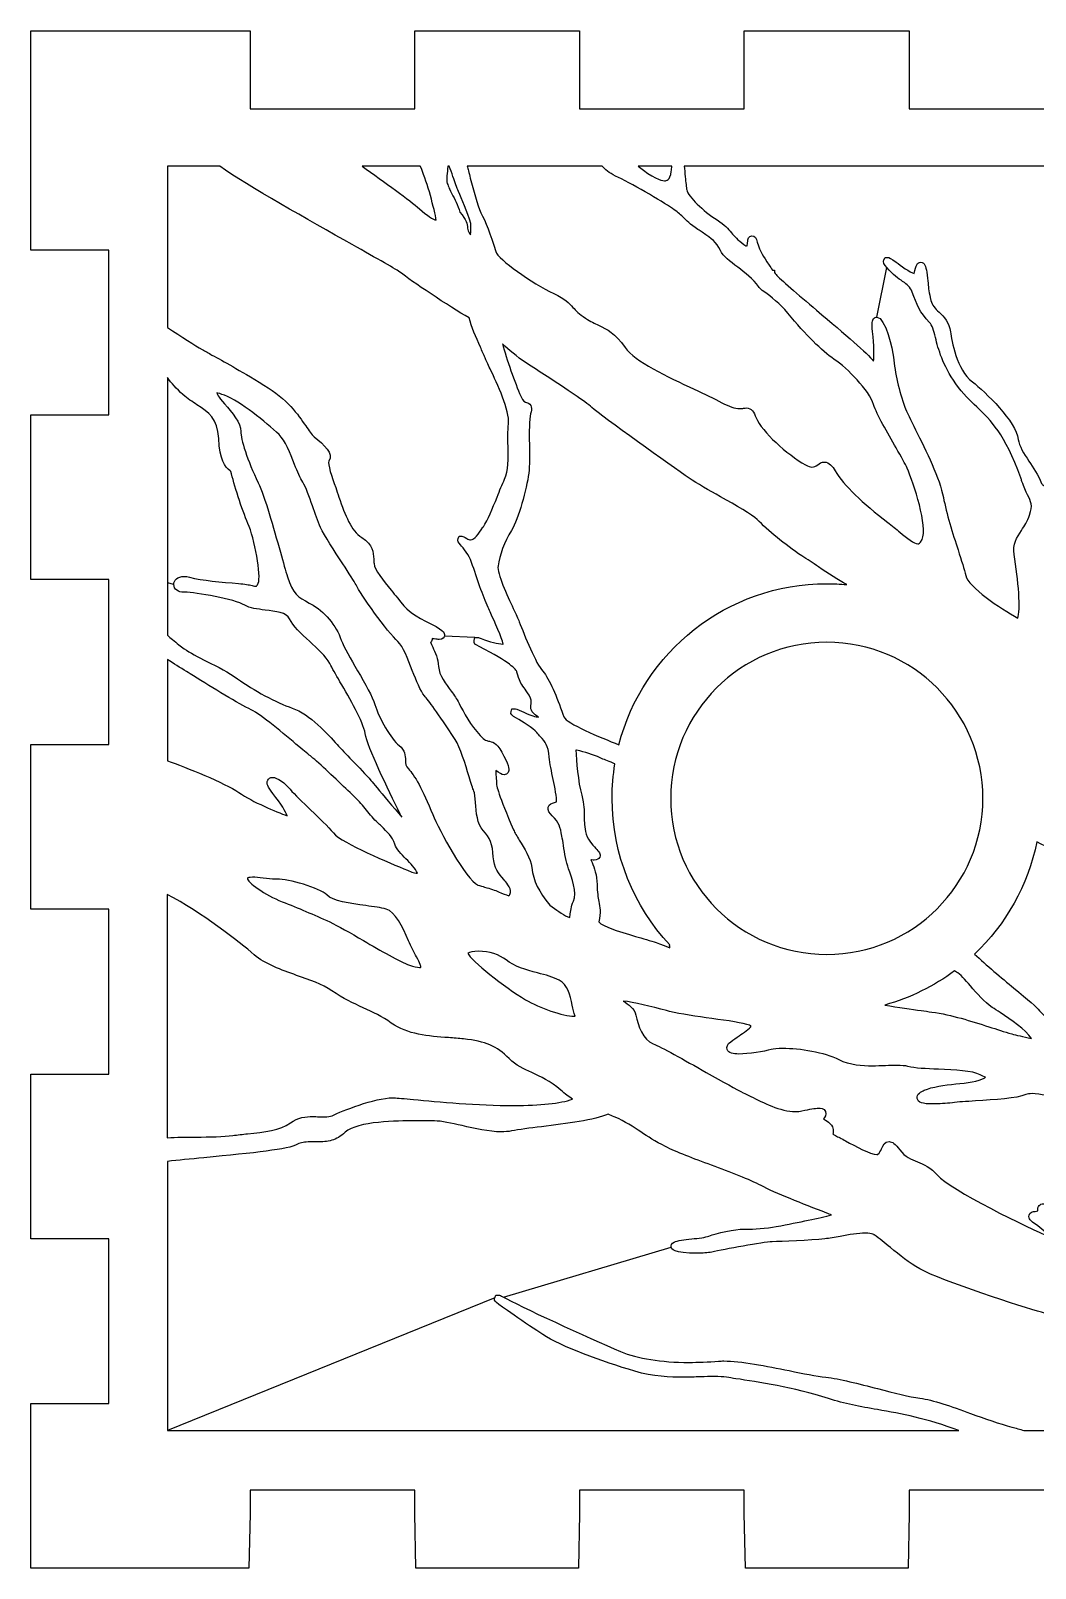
# Model space of a CAD drawing. Extents: x -11 to 868, y -1407 to -16.
# Drawn here: x 438.8 to 567.5, y -927.3 to -730.3 of the extents above; entities that cross this region are included whole.
import ezdxf

# ---------------------------------------------------------------- set-up
doc = ezdxf.new("R2010")
doc.units = 0
doc.layers.add('LAYER_1', color=7, linetype='CONTINUOUS')

msp = doc.modelspace()

# ---------------------------------------------------------------- linework, layer by layer
at = {"layer": 'LAYER_1'}
for points in [[(572.5, -917.28), (551.39, -917.28), (551.39, -920.28), (551.24, -927.28), (530.41, -927.28), (530.26, -920.28), (530.26, -917.28), (509.15, -917.28), (509.15, -920.28), (509, -927.28), (488.19, -927.28), (488.04, -920.28), (488.04, -917.28), (466.94, -917.28), (466.94, -920.28), (466.79, -927.28), (438.83, -927.28), (438.83, -906.17), (448.83, -906.17), (448.83, -885.06), (438.83, -885.06), (438.83, -863.95), (448.83, -863.95), (448.83, -842.84), (438.83, -842.84), (438.83, -821.72), (448.83, -821.72), (448.83, -800.61), (438.83, -800.61), (438.83, -779.5), (448.83, -779.5), (448.83, -758.39), (438.83, -758.39), (438.83, -730.28), (466.94, -730.28), (466.94, -740.28), (488.04, -740.28), (488.04, -730.28), (509.15, -730.28), (509.15, -740.28), (530.26, -740.28), (530.26, -730.28), (551.39, -730.28), (551.39, -740.28), (572.5, -740.28)], [(547.26, -766.96), (548.54, -760.62)], [(457.16, -801.23), (456.33, -801.02)], [(495.74, -808.03), (491.83, -807.83)], [(499.39, -892.53), (520.9, -886.13)], [(498.29, -892.64), (456.33, -909.63)]]:
    msp.add_lwpolyline(points, dxfattribs=at)
for points, knots in [([(507.9, -843.91), (507.19, -843.66), (506.41, -843.09), (505.65, -842.53), (505.65, -842.53), (505.34, -842.31), (505.34, -842.31), (503.93, -840.64), (503.24, -839.19), (503.03, -837.49), (502.88, -836.29), (502.07, -835.01), (501.43, -833.98), (501.12, -833.49), (500.83, -833.02), (500.69, -832.68), (498.76, -828.21), (498.48, -826.95), (498.49, -826.59), (498.49, -826.28), (498.47, -825.95), (498.44, -825.63), (498.43, -825.46), (498.41, -825.25), (498.41, -825.07), (498.41, -825.08), (498.42, -825.08), (498.42, -825.08), (498.87, -825.4), (499.16, -825.6), (499.47, -825.6), (499.68, -825.6), (499.88, -825.49), (499.99, -825.31), (500.18, -825.01), (500.15, -824.6), (499.46, -823.24), (498.65, -821.63), (498.21, -821.44), (497.59, -821.32), (497.3, -821.27), (497.01, -821.21), (496.42, -820.58), (495.21, -819.3), (494.31, -817.61), (493.71, -816.48), (493.53, -816.14), (493.38, -815.87), (493.26, -815.67), (493.12, -815.44), (492.92, -815.18), (492.69, -814.88), (492.04, -814.03), (491.14, -812.87), (491.08, -811.74), (491.03, -810.76), (490.63, -809.89), (490.33, -809.26), (490.24, -809.06), (490.11, -808.79), (490.07, -808.64), (490.21, -808.48), (490.26, -808.3), (490.27, -808.15), (490.34, -808.16), (490.43, -808.18), (490.53, -808.2), (490.8, -808.25), (491.01, -808.27), (491.16, -808.27), (491.67, -808.27), (491.8, -807.96), (491.83, -807.83), (491.95, -807.35), (491.66, -807.06), (489.43, -805.92), (487.46, -804.91), (487.1, -804.57), (485.8, -802.93), (485.54, -802.61), (485.28, -802.29), (485.02, -801.97), (483.97, -800.7), (482.89, -799.38), (482.81, -798.55), (482.79, -798.35), (482.78, -798.17), (482.78, -798), (482.73, -797.06), (482.69, -796.17), (481.24, -795.21), (479.85, -794.3), (479.13, -792.41), (478.32, -790.04), (478.18, -789.61), (478.04, -789.2), (477.9, -788.82), (477.43, -787.45), (476.83, -785.75), (477.02, -785.42), (477.65, -784.41), (476.44, -783.38), (475.15, -782.29), (474.81, -782), (474.48, -781.51), (474.06, -780.9), (473.07, -779.46), (471.72, -777.49), (468.71, -775.67), (465.35, -773.66), (463.6, -772.68), (462.05, -771.83), (461.63, -771.59), (461.22, -771.36), (460.79, -771.12), (459.94, -770.64), (458.13, -769.47), (456.33, -768.31), (456.33, -768.31), (456.33, -747.63), (456.33, -747.63), (456.33, -747.63), (463.04, -747.63), (463.04, -747.63), (466.75, -750.22), (474.41, -754.53), (480.02, -757.68), (483.14, -759.44), (485.83, -760.95), (486.22, -761.27), (487.43, -762.25), (492.47, -765.64), (495.01, -767.06), (495.26, -768.18), (495.88, -769.57), (496.44, -770.81), (496.66, -771.31), (496.88, -771.79), (497.04, -772.19), (497.17, -772.52), (497.39, -772.98), (497.68, -773.58), (498.63, -775.57), (500.22, -778.91), (500.04, -780.66), (499.95, -781.56), (499.97, -782.55), (499.98, -783.49), (500.01, -785.13), (500.04, -786.67), (499.55, -787.73), (499.24, -788.4), (498.92, -789.19), (498.58, -790.03), (497.99, -791.49), (497.38, -793), (496.82, -793.83), (496.82, -793.83), (496.77, -793.9), (496.77, -793.9), (496.19, -794.76), (495.68, -795.51), (495.19, -795.51), (495.04, -795.51), (494.88, -795.45), (494.69, -795.33), (494.35, -795.12), (494.22, -795.05), (494.05, -795.05), (494.05, -795.05), (493.73, -795.05), (493.73, -795.05), (493.73, -795.05), (493.59, -795.35), (493.59, -795.35), (493.44, -795.66), (493.63, -795.87), (493.88, -796.16), (494.25, -796.57), (495, -797.44), (495.32, -798.4), (496.02, -800.5), (496.75, -802.66), (497.44, -804.19), (497.54, -804.41), (497.65, -804.66), (497.78, -804.94), (498.23, -805.92), (499.22, -808.09), (499.37, -808.86), (499.35, -808.86), (499.33, -808.86), (499.31, -808.86), (498.7, -808.86), (497.62, -808.58), (496.55, -808.15), (496.33, -808.07), (496.24, -808.03), (496.13, -808.03), (496.13, -808.03), (495.74, -808.03), (495.74, -808.03), (495.74, -808.03), (495.64, -808.42), (495.64, -808.42), (495.55, -808.81), (495.8, -808.94), (496.3, -809.19), (500.27, -811.21), (501.03, -812.1), (501.12, -812.46), (501.44, -813.58), (501.61, -813.85), (502.04, -814.46), (502.21, -814.7), (502.41, -814.98), (502.69, -815.42), (503.03, -815.97), (502.98, -816.22), (502.93, -816.5), (502.81, -817.13), (502.91, -817.57), (503.77, -818.15), (503.81, -818.18), (503.85, -818.2), (503.89, -818.23), (503.54, -818.18), (502.94, -818.03), (501.99, -817.59), (501.02, -817.14), (501, -817.14), (500.86, -817.14), (500.86, -817.14), (500.48, -817.14), (500.48, -817.14), (500.48, -817.14), (500.38, -817.5), (500.38, -817.5), (500.27, -817.88), (500.49, -818.02), (501.07, -818.36), (501.72, -818.75), (503.24, -819.66), (503.69, -820.2), (503.85, -820.4), (504, -820.57), (504.14, -820.73), (504.76, -821.43), (505.11, -821.82), (505.26, -823.34), (505.34, -824.15), (505.56, -825.19), (505.76, -826.2), (505.96, -827.18), (506.26, -828.63), (506.21, -829.07), (506.13, -829.1), (506.02, -829.13), (505.93, -829.16), (505.63, -829.24), (505.22, -829.35), (505.11, -829.77), (505.01, -830.19), (505.33, -830.56), (505.65, -830.87), (506.54, -831.71), (506.67, -832.33), (506.89, -833.46), (506.96, -833.83), (507.02, -834.23), (507.09, -834.66), (507.25, -835.65), (507.42, -836.78), (507.74, -837.64), (508.13, -838.72), (508.86, -840.72), (508.36, -841.81), (508.05, -842.46), (507.99, -843.13), (507.94, -843.61), (507.93, -843.7), (507.91, -843.81), (507.9, -843.91)], [0, 0, 0, 0, 1, 1, 1, 2, 2, 2, 3, 3, 3, 4, 4, 4, 5, 5, 5, 6, 6, 6, 7, 7, 7, 8, 8, 8, 9, 9, 9, 10, 10, 10, 11, 11, 11, 12, 12, 12, 13, 13, 13, 14, 14, 14, 15, 15, 15, 16, 16, 16, 17, 17, 17, 18, 18, 18, 19, 19, 19, 20, 20, 20, 21, 21, 21, 22, 22, 22, 23, 23, 23, 24, 24, 24, 25, 25, 25, 26, 26, 26, 27, 27, 27, 28, 28, 28, 29, 29, 29, 30, 30, 30, 31, 31, 31, 32, 32, 32, 33, 33, 33, 34, 34, 34, 35, 35, 35, 36, 36, 36, 37, 37, 37, 38, 38, 38, 39, 39, 39, 40, 40, 40, 41, 41, 41, 42, 42, 42, 43, 43, 43, 44, 44, 44, 45, 45, 45, 46, 46, 46, 47, 47, 47, 48, 48, 48, 49, 49, 49, 50, 50, 50, 51, 51, 51, 52, 52, 52, 53, 53, 53, 54, 54, 54, 55, 55, 55, 56, 56, 56, 57, 57, 57, 58, 58, 58, 59, 59, 59, 60, 60, 60, 61, 61, 61, 62, 62, 62, 63, 63, 63, 64, 64, 64, 65, 65, 65, 66, 66, 66, 67, 67, 67, 68, 68, 68, 69, 69, 69, 70, 70, 70, 71, 71, 71, 72, 72, 72, 73, 73, 73, 74, 74, 74, 75, 75, 75, 76, 76, 76, 77, 77, 77, 78, 78, 78, 79, 79, 79, 80, 80, 80, 81, 81, 81, 82, 82, 82, 83, 83, 83, 84, 84, 84, 85, 85, 85, 86, 86, 86, 87, 87, 87, 88, 88, 88, 89, 89, 89, 90, 90, 90, 91, 91, 91, 92, 92, 92, 93, 93, 93, 94, 94, 94, 94]), ([(490.77, -754.56), (490.39, -754.43), (489.65, -753.99), (488.63, -753.09), (487.45, -752.04), (484.14, -749.65), (481.28, -747.63), (481.28, -747.63), (488.73, -747.63), (488.73, -747.63), (489.5, -749.21), (490.41, -752.64), (490.74, -754.29), (490.74, -754.36), (490.75, -754.45), (490.77, -754.56)], [0, 0, 0, 0, 1, 1, 1, 2, 2, 2, 3, 3, 3, 4, 4, 4, 5, 5, 5, 5]), ([(495.19, -756.44), (494.84, -756), (494.83, -755.81), (494.81, -755.56), (494.78, -755.02), (494.69, -754.53), (493.82, -753.52), (493.52, -752.61), (493.14, -751.85), (492.8, -751.18), (492.55, -750.67), (492.33, -750.24), (492.2, -749.84), (492.05, -749.35), (492.18, -748.42), (492.29, -747.68), (492.29, -747.66), (492.29, -747.65), (492.29, -747.63), (492.29, -747.63), (492.45, -747.63), (492.45, -747.63), (492.61, -748.05), (492.77, -748.52), (492.93, -748.97), (493.18, -749.7), (493.42, -750.39), (493.63, -750.86), (494.08, -751.79), (494.73, -753.48), (495.23, -754.99), (495.23, -755.39), (495.24, -756.02), (495.19, -756.44)], [0, 0, 0, 0, 1, 1, 1, 2, 2, 2, 3, 3, 3, 4, 4, 4, 5, 5, 5, 6, 6, 6, 7, 7, 7, 8, 8, 8, 9, 9, 9, 10, 10, 10, 11, 11, 11, 11]), ([(552.49, -796.02), (552.01, -796.02), (551.12, -795.29), (550.19, -794.52), (549.73, -794.14), (549.2, -793.7), (548.63, -793.27), (545.38, -790.82), (543.05, -788.54), (541.9, -786.67), (541.56, -786.11), (541.13, -785.54), (540.51, -785.54), (540.16, -785.54), (539.89, -785.72), (539.66, -785.89), (539.42, -786.05), (539.21, -786.19), (538.93, -786.19), (538.7, -786.19), (538.42, -786.09), (538.11, -785.91), (535.71, -784.52), (532.52, -781.69), (531.78, -779.87), (531.49, -779.18), (531.21, -778.61), (530.53, -778.61), (530.41, -778.61), (530.3, -778.63), (530.17, -778.65), (530.03, -778.67), (529.88, -778.69), (529.68, -778.69), (529.07, -778.69), (528.31, -778.44), (527.37, -777.94), (526.4, -777.42), (525.15, -776.83), (523.83, -776.2), (520.43, -774.61), (516.21, -772.62), (514.98, -770.87), (513.68, -769.01), (512.71, -768.55), (511.58, -768.01), (511.08, -767.77), (510.55, -767.52), (509.92, -767.11), (509.05, -766.55), (508.67, -766.13), (508.3, -765.73), (507.79, -765.18), (507.31, -764.66), (505.86, -763.96), (503.04, -762.6), (498.71, -759.58), (498.4, -758.57), (497.72, -756.32), (497.1, -754.69), (496.5, -753.6), (496.09, -752.63), (495.51, -750.64), (495.15, -749.17), (495.08, -748.85), (494.99, -748.53), (494.91, -748.23), (494.86, -748.02), (494.8, -747.82), (494.76, -747.63), (494.76, -747.63), (512.06, -747.63), (512.06, -747.63), (512.41, -748.02), (512.94, -748.51), (513.77, -748.89), (515.54, -749.71), (519.7, -752.11), (521.07, -753.06), (521.66, -753.46), (521.99, -753.78), (522.38, -754.14), (522.82, -754.57), (523.33, -755.06), (524.31, -755.73), (524.51, -755.86), (524.69, -755.99), (524.87, -756.1), (526.17, -756.99), (526.61, -757.29), (527.19, -758.42), (527.58, -759.19), (528.43, -759.83), (529.41, -760.57), (530.34, -761.27), (531.4, -762.07), (532.08, -763.04), (532.16, -763.24), (532.4, -763.42), (532.88, -763.78), (533.62, -764.33), (534.85, -765.25), (535.84, -766.45), (538.18, -769.3), (540.13, -771.24), (541.79, -772.38), (543.49, -773.54), (546.23, -776.3), (546.82, -778.17), (547.24, -779.46), (548.6, -781.82), (549.7, -783.72), (550.36, -784.86), (550.92, -785.84), (551.12, -786.31), (552, -788.33), (553.79, -793.84), (553.04, -795.47), (552.78, -796.02), (552.57, -796.02), (552.49, -796.02)], [0, 0, 0, 0, 1, 1, 1, 2, 2, 2, 3, 3, 3, 4, 4, 4, 5, 5, 5, 6, 6, 6, 7, 7, 7, 8, 8, 8, 9, 9, 9, 10, 10, 10, 11, 11, 11, 12, 12, 12, 13, 13, 13, 14, 14, 14, 15, 15, 15, 16, 16, 16, 17, 17, 17, 18, 18, 18, 19, 19, 19, 20, 20, 20, 21, 21, 21, 22, 22, 22, 23, 23, 23, 24, 24, 24, 25, 25, 25, 26, 26, 26, 27, 27, 27, 28, 28, 28, 29, 29, 29, 30, 30, 30, 31, 31, 31, 32, 32, 32, 33, 33, 33, 34, 34, 34, 35, 35, 35, 36, 36, 36, 37, 37, 37, 38, 38, 38, 39, 39, 39, 40, 40, 40, 40]), ([(520.05, -749.49), (519.53, -749.49), (518.53, -749.15), (516.68, -747.63), (516.68, -747.63), (520.99, -747.63), (520.99, -747.63), (520.96, -747.83), (520.93, -748.06), (520.9, -748.33), (520.76, -749.49), (520.26, -749.49), (520.05, -749.49)], [0, 0, 0, 0, 1, 1, 1, 2, 2, 2, 3, 3, 3, 4, 4, 4, 4]), ([(565.3, -805.54), (563.07, -804.3), (558.95, -801.51), (558.63, -800.07), (558.46, -799.32), (558.09, -798.15), (557.65, -796.8), (556.98, -794.72), (556.15, -792.12), (555.77, -790.07), (555.33, -787.7), (553.53, -784.06), (552.2, -781.4), (551.59, -780.15), (551.05, -779.08), (550.84, -778.5), (550.09, -776.44), (549.56, -774.16), (549.36, -772.09), (549.28, -771.22), (548.33, -766.96), (547.26, -766.96), (547.1, -766.96), (546.95, -767.03), (546.83, -767.15), (546.65, -767.36), (546.56, -767.71), (546.69, -768.82), (546.92, -770.7), (546.9, -771.94), (546.82, -772.61), (546, -771.58), (543.33, -769.3), (539.51, -766.07), (537.11, -764.03), (534.83, -762.11), (534.33, -761.51), (534.24, -761.41), (534.17, -761.32), (534.12, -761.26), (534.12, -761.26), (534.12, -760.95), (534.12, -760.95), (534.12, -760.95), (533.88, -760.95), (533.88, -760.95), (533.72, -760.7), (533.57, -760.49), (533.44, -760.3), (532.61, -759.09), (532.36, -758.73), (531.92, -757.37), (531.76, -756.89), (531.65, -756.55), (531.24, -756.55), (530.76, -756.55), (530.71, -757.05), (530.69, -757.26), (530.68, -757.38), (530.64, -757.74), (530.57, -757.87), (530.52, -757.86), (530.41, -757.82), (530.21, -757.68), (529.39, -757.07), (528.99, -756.61), (528.61, -756.16), (528.19, -755.65), (527.74, -755.13), (526.78, -754.52), (524.96, -753.36), (523.1, -751.54), (522.89, -750.68), (522.83, -750.41), (522.76, -749.68), (522.69, -748.98), (522.65, -748.51), (522.6, -748.04), (522.55, -747.63), (522.55, -747.63), (582.7, -747.64), (582.7, -747.64), (582.85, -748.22), (582.95, -748.69), (583.02, -749.1), (583.23, -750.48), (581.89, -752.27), (580.47, -754.16), (580.47, -754.16), (580.34, -754.33), (580.34, -754.33), (580.08, -754.56), (579.84, -754.89), (579.57, -755.37), (578.62, -757.11), (577.26, -759.91), (576.51, -764.24), (576.28, -765.59), (576.05, -767.35), (575.81, -769.21), (575.29, -773.29), (574.64, -778.37), (573.71, -780), (573.43, -780.49), (573.07, -781.16), (572.65, -781.93), (571.59, -783.9), (569.45, -787.85), (568.6, -788.59), (568.52, -788.49), (568.44, -788.39), (568.35, -788.28), (567.89, -787.17), (567.28, -786.25), (566.73, -785.43), (566.06, -784.42), (565.48, -783.54), (565.37, -782.63), (565.12, -780.4), (561.12, -776.51), (559.49, -775.27), (557.46, -773.71), (556.83, -769.97), (556.69, -768.86), (556.53, -767.63), (555.83, -766.94), (555.21, -766.33), (554.73, -765.85), (554.31, -765.44), (554.16, -764.82), (553.92, -763.86), (553.87, -763.26), (553.8, -762.62), (553.76, -762.2), (553.72, -761.76), (553.63, -761.2), (553.51, -760.52), (553.41, -759.94), (552.87, -759.94), (552.4, -759.94), (552.29, -760.31), (552.03, -761.38), (551.49, -761.24), (550.27, -760.35), (549.72, -759.95), (549.01, -759.44), (548.85, -759.32), (548.61, -759.32), (548.61, -759.32), (548.29, -759.32), (548.29, -759.32), (548.29, -759.32), (548.14, -759.62), (548.14, -759.62), (547.98, -759.96), (548.2, -760.22), (548.54, -760.62), (549.33, -761.55), (550.01, -762.02), (550.55, -762.4), (551.16, -762.83), (551.53, -763.09), (551.78, -763.77), (552.33, -765.26), (552.76, -766.44), (553.98, -767.64), (554.34, -768), (554.52, -768.67), (554.75, -769.59), (555.13, -771.07), (555.65, -773.09), (557.37, -775.5), (558.3, -776.8), (559.19, -777.65), (560.05, -778.48), (561.87, -780.22), (563.59, -781.86), (565.71, -787.56), (565.73, -787.7), (565.78, -787.87), (565.84, -788.05), (566.07, -788.76), (566.34, -789.29), (566.56, -789.72), (567.01, -790.63), (567.24, -791.08), (566.81, -792.33), (566.54, -793.12), (566.15, -793.72), (565.78, -794.29), (565.17, -795.21), (564.6, -796.07), (564.83, -797.37), (565.38, -800.59), (565.69, -804.69), (565.3, -805.54)], [0, 0, 0, 0, 1, 1, 1, 2, 2, 2, 3, 3, 3, 4, 4, 4, 5, 5, 5, 6, 6, 6, 7, 7, 7, 8, 8, 8, 9, 9, 9, 10, 10, 10, 11, 11, 11, 12, 12, 12, 13, 13, 13, 14, 14, 14, 15, 15, 15, 16, 16, 16, 17, 17, 17, 18, 18, 18, 19, 19, 19, 20, 20, 20, 21, 21, 21, 22, 22, 22, 23, 23, 23, 24, 24, 24, 25, 25, 25, 26, 26, 26, 27, 27, 27, 28, 28, 28, 29, 29, 29, 30, 30, 30, 31, 31, 31, 32, 32, 32, 33, 33, 33, 34, 34, 34, 35, 35, 35, 36, 36, 36, 37, 37, 37, 38, 38, 38, 39, 39, 39, 40, 40, 40, 41, 41, 41, 42, 42, 42, 43, 43, 43, 44, 44, 44, 45, 45, 45, 46, 46, 46, 47, 47, 47, 48, 48, 48, 49, 49, 49, 50, 50, 50, 51, 51, 51, 52, 52, 52, 53, 53, 53, 54, 54, 54, 55, 55, 55, 56, 56, 56, 57, 57, 57, 58, 58, 58, 59, 59, 59, 60, 60, 60, 61, 61, 61, 62, 62, 62, 63, 63, 63, 64, 64, 64, 65, 65, 65, 65]), ([(543.38, -801.25), (542.54, -801.17), (541.69, -801.13), (540.83, -801.13), (528.01, -801.13), (517.24, -809.9), (514.19, -821.76), (511.81, -820.82), (507.45, -819.03), (507.14, -818.2), (507.14, -818.2), (507.02, -817.86), (507.02, -817.86), (506.23, -815.69), (505.32, -813.29), (504.43, -812.34), (503.59, -811.45), (502.04, -807.69), (501.43, -806.01), (501.29, -805.64), (501.01, -805.05), (500.66, -804.3), (499.88, -802.63), (498.57, -799.83), (498.7, -798.84), (498.88, -797.47), (499.51, -795.81), (500.42, -794.3), (501.32, -792.79), (502.37, -789.05), (502.64, -786.96), (502.76, -786.01), (502.74, -784.61), (502.72, -783.26), (502.7, -781.71), (502.68, -780.1), (502.88, -779.36), (503.04, -778.72), (503.13, -778.13), (502.36, -777.92), (502.16, -777.86), (501.92, -777.79), (501.61, -777.09), (500.89, -775.46), (499.77, -772.27), (499.27, -770.38), (500.08, -771.15), (501.06, -772.01), (502.3, -772.83), (503.16, -773.4), (504.08, -774), (504.98, -774.58), (507.5, -776.22), (509.87, -777.78), (510.72, -778.54), (511.96, -779.65), (520.93, -786.05), (523.18, -787.59), (524.2, -788.29), (525.74, -789.15), (527.23, -789.99), (529.2, -791.1), (531.23, -792.25), (531.9, -792.91), (533.24, -794.23), (535.45, -796.15), (537.63, -797.55), (538.34, -798), (539.06, -798.48), (539.75, -798.96), (541.05, -799.84), (542.29, -800.68), (543.38, -801.25)], [0, 0, 0, 0, 1, 1, 1, 2, 2, 2, 3, 3, 3, 4, 4, 4, 5, 5, 5, 6, 6, 6, 7, 7, 7, 8, 8, 8, 9, 9, 9, 10, 10, 10, 11, 11, 11, 12, 12, 12, 13, 13, 13, 14, 14, 14, 15, 15, 15, 16, 16, 16, 17, 17, 17, 18, 18, 18, 19, 19, 19, 20, 20, 20, 21, 21, 21, 22, 22, 22, 23, 23, 23, 24, 24, 24, 24]), ([(486.36, -831.02), (485.27, -829.79), (483.9, -828.13), (483.22, -827.3), (482.87, -826.88), (482.59, -826.54), (482.42, -826.34), (481.8, -825.61), (480.88, -824.66), (479.99, -823.74), (479.27, -823), (478.59, -822.3), (478.07, -821.72), (476.94, -820.46), (474.59, -817.84), (472.31, -817.06), (470.35, -816.39), (467.34, -814.77), (465.32, -813.3), (464.23, -812.5), (462.79, -811.78), (461.4, -811.08), (460.26, -810.51), (459.18, -809.97), (458.49, -809.47), (458.08, -809.18), (457.57, -808.76), (456.98, -808.27), (456.77, -808.09), (456.55, -807.91), (456.33, -807.73), (456.33, -807.73), (456.33, -774.71), (456.33, -774.71), (456.86, -775.41), (457.5, -776.14), (458.33, -776.89), (458.92, -777.42), (459.53, -777.82), (460.12, -778.2), (461.62, -779.18), (462.8, -779.96), (462.91, -782.51), (463.03, -785.34), (463.72, -786.13), (464.36, -786.65), (464.4, -786.68), (464.46, -786.73), (464.48, -786.75), (464.84, -788.32), (465.88, -791.62), (466.66, -793.41), (467.47, -795.27), (468.39, -800.16), (467.97, -801.07), (467.82, -801.38), (467.75, -801.44), (467.74, -801.45), (467.74, -801.45), (467.74, -801.45), (467.74, -801.45), (467.74, -801.45), (467.72, -801.45), (467.7, -801.45), (467.59, -801.45), (467.41, -801.41), (467.19, -801.36), (466.79, -801.27), (466.24, -801.16), (465.46, -801.1), (463.25, -800.93), (460.77, -800.72), (459.19, -800.29), (458.94, -800.22), (458.71, -800.19), (458.49, -800.19), (457.61, -800.19), (457.16, -800.71), (457.16, -801.23), (457.16, -801.52), (457.3, -801.79), (457.56, -801.97), (457.78, -802.14), (458.09, -802.22), (458.44, -802.22), (458.44, -802.22), (458.57, -802.22), (458.57, -802.22), (459.94, -802.22), (464.97, -803.12), (466.25, -803.88), (466.9, -804.26), (467.86, -804.38), (468.87, -804.5), (470.18, -804.66), (471.66, -804.84), (472, -805.62), (472.42, -806.57), (473.46, -807.51), (474.55, -808.51), (475.59, -809.46), (476.67, -810.43), (477.14, -811.36), (477.44, -811.95), (477.9, -812.75), (478.44, -813.68), (479.7, -815.84), (481.42, -818.8), (481.68, -820.32), (481.98, -822.1), (484.6, -827.45), (486.17, -830.64), (486.24, -830.77), (486.3, -830.9), (486.36, -831.02)], [0, 0, 0, 0, 1, 1, 1, 2, 2, 2, 3, 3, 3, 4, 4, 4, 5, 5, 5, 6, 6, 6, 7, 7, 7, 8, 8, 8, 9, 9, 9, 10, 10, 10, 11, 11, 11, 12, 12, 12, 13, 13, 13, 14, 14, 14, 15, 15, 15, 16, 16, 16, 17, 17, 17, 18, 18, 18, 19, 19, 19, 20, 20, 20, 21, 21, 21, 22, 22, 22, 23, 23, 23, 24, 24, 24, 25, 25, 25, 26, 26, 26, 27, 27, 27, 28, 28, 28, 29, 29, 29, 30, 30, 30, 31, 31, 31, 32, 32, 32, 33, 33, 33, 34, 34, 34, 35, 35, 35, 36, 36, 36, 37, 37, 37, 38, 38, 38, 38]), ([(500.09, -841.1), (499.7, -841), (499.27, -840.83), (498.78, -840.6), (498.33, -840.4), (497.71, -840.21), (496.99, -840), (496.71, -839.91), (496.42, -839.83), (496.13, -839.74), (496.13, -839.74), (496.09, -839.72), (496.09, -839.72), (494.64, -839.12), (491.12, -832.63), (490.33, -830.7), (489.04, -827.55), (487.99, -825.58), (487.21, -824.85), (486.87, -824.52), (486.85, -824.19), (486.84, -823.74), (486.81, -823.17), (486.79, -822.47), (486.03, -821.86), (485.01, -821.03), (483.44, -818.38), (482.92, -816.6), (482.63, -815.61), (481.69, -813.99), (480.69, -812.27), (479.82, -810.78), (478.93, -809.25), (478.62, -808.36), (477.97, -806.46), (476.46, -804.68), (474.66, -803.69), (474.66, -803.69), (474.51, -803.61), (474.51, -803.61), (473.11, -802.84), (472.41, -802.46), (471.71, -800.23), (471.48, -799.5), (471.17, -798.39), (470.81, -797.1), (469.93, -793.94), (468.83, -790), (467.98, -788.2), (466.61, -785.31), (465.7, -782.6), (465.75, -781.62), (465.81, -780.55), (464.61, -779.17), (463.66, -778.07), (463.3, -777.66), (462.94, -777.24), (462.83, -777.04), (462.78, -776.94), (462.71, -776.8), (462.65, -776.68), (462.84, -776.71), (463.16, -776.8), (463.66, -776.99), (465.7, -777.77), (468.95, -780.42), (470.64, -782.02), (471.4, -782.74), (472.09, -784.46), (472.63, -785.84), (473.01, -786.78), (473.34, -787.6), (473.67, -788.11), (474.09, -788.75), (474.51, -789.98), (474.92, -791.17), (475.25, -792.13), (475.58, -793.11), (475.96, -793.92), (476.45, -794.99), (477.71, -796.9), (478.82, -798.59), (479.59, -799.77), (480.33, -800.89), (480.51, -801.28), (481.01, -802.39), (484.55, -807.35), (485.88, -808.55), (486.52, -809.13), (487.16, -810.78), (487.72, -812.25), (488.24, -813.6), (488.74, -814.88), (489.28, -815.49), (489.8, -816.09), (490.91, -817.55), (493.21, -821.11), (493.85, -822.09), (494.51, -824.27), (494.99, -825.86), (495.26, -826.74), (495.46, -827.38), (495.6, -827.69), (495.71, -827.92), (495.77, -828.57), (495.81, -829.15), (495.91, -830.46), (496.03, -831.95), (496.78, -832.73), (497.64, -833.63), (498, -834.56), (498.1, -836.14), (498.18, -837.53), (498.82, -838.29), (499.43, -839.02), (499.61, -839.23), (499.79, -839.45), (499.97, -839.69), (500.23, -840.05), (500.34, -840.39), (500.3, -840.69), (500.26, -840.87), (500.18, -841.01), (500.09, -841.1)], [0, 0, 0, 0, 1, 1, 1, 2, 2, 2, 3, 3, 3, 4, 4, 4, 5, 5, 5, 6, 6, 6, 7, 7, 7, 8, 8, 8, 9, 9, 9, 10, 10, 10, 11, 11, 11, 12, 12, 12, 13, 13, 13, 14, 14, 14, 15, 15, 15, 16, 16, 16, 17, 17, 17, 18, 18, 18, 19, 19, 19, 20, 20, 20, 21, 21, 21, 22, 22, 22, 23, 23, 23, 24, 24, 24, 25, 25, 25, 26, 26, 26, 27, 27, 27, 28, 28, 28, 29, 29, 29, 30, 30, 30, 31, 31, 31, 32, 32, 32, 33, 33, 33, 34, 34, 34, 35, 35, 35, 36, 36, 36, 37, 37, 37, 38, 38, 38, 39, 39, 39, 40, 40, 40, 41, 41, 41, 41]), ([(560.83, -828.63), (560.83, -839.68), (551.87, -848.63), (540.83, -848.63), (529.78, -848.63), (520.83, -839.68), (520.83, -828.63), (520.83, -817.59), (529.78, -808.63), (540.83, -808.63), (551.87, -808.63), (560.83, -817.59), (560.83, -828.63)], [0, 0, 0, 0, 1, 1, 1, 2, 2, 2, 3, 3, 3, 4, 4, 4, 4]), ([(488.38, -838.23), (488.13, -838.21), (487.9, -838.16), (487.67, -838.07), (487.67, -838.07), (487.1, -837.84), (487.1, -837.84), (484.83, -836.91), (478.81, -834.45), (477.62, -833.06), (476.9, -832.23), (475.8, -831.17), (474.72, -830.15), (473.65, -829.12), (472.63, -828.15), (472.05, -827.46), (471.44, -826.72), (470.44, -825.94), (469.8, -825.94), (469.53, -825.94), (469.3, -826.08), (469.19, -826.3), (469, -826.69), (469.19, -827.19), (469.85, -828.01), (470.93, -829.37), (471.51, -830.37), (471.69, -830.86), (470.23, -830.35), (467.29, -829.11), (465.49, -827.88), (463.67, -826.64), (458.72, -824.64), (456.33, -823.81), (456.33, -823.81), (456.33, -810.82), (456.33, -810.82), (457.11, -811.36), (457.98, -811.89), (458.77, -812.37), (459.1, -812.57), (459.41, -812.76), (459.69, -812.94), (462.11, -814.45), (465.5, -816.55), (467.08, -817.28), (468.28, -817.84), (471.34, -820.42), (473.17, -821.97), (473.89, -822.58), (474.45, -823.05), (474.79, -823.31), (475.75, -824.07), (478.08, -826.3), (479.47, -827.63), (479.84, -827.98), (480.15, -828.28), (480.37, -828.49), (480.9, -828.99), (481.38, -829.58), (481.85, -830.14), (482.31, -830.71), (482.79, -831.29), (483.33, -831.81), (483.47, -831.93), (483.59, -832.06), (483.72, -832.17), (484.55, -832.96), (485.16, -833.52), (485.48, -834.51), (485.7, -835.16), (486.28, -835.75), (486.91, -836.38), (487.49, -836.98), (488.1, -837.59), (488.38, -838.23)], [0, 0, 0, 0, 1, 1, 1, 2, 2, 2, 3, 3, 3, 4, 4, 4, 5, 5, 5, 6, 6, 6, 7, 7, 7, 8, 8, 8, 9, 9, 9, 10, 10, 10, 11, 11, 11, 12, 12, 12, 13, 13, 13, 14, 14, 14, 15, 15, 15, 16, 16, 16, 17, 17, 17, 18, 18, 18, 19, 19, 19, 20, 20, 20, 21, 21, 21, 22, 22, 22, 23, 23, 23, 24, 24, 24, 25, 25, 25, 25]), ([(520.73, -847.77), (520.45, -847.69), (520, -847.51), (519.53, -847.32), (519.53, -847.32), (519.38, -847.26), (519.38, -847.26), (518.9, -847.06), (518.03, -846.81), (517.02, -846.52), (515.38, -846.05), (511.99, -845.07), (511.6, -844.47), (511.88, -843.2), (511.77, -842.59), (511.62, -841.83), (511.52, -841.3), (511.41, -840.7), (511.4, -839.68), (511.39, -838.47), (511.01, -837.51), (510.75, -836.87), (510.71, -836.75), (510.65, -836.62), (510.61, -836.51), (510.64, -836.51), (510.67, -836.51), (510.7, -836.51), (510.83, -836.53), (510.95, -836.54), (511.04, -836.54), (511.4, -836.54), (511.63, -836.41), (511.74, -836.16), (511.92, -835.76), (511.63, -835.46), (511.24, -835.05), (510.78, -834.56), (510.08, -833.82), (509.91, -832.88), (509.75, -831.98), (509.75, -831.41), (509.75, -830.87), (509.75, -830.15), (509.75, -829.47), (509.42, -828.23), (508.95, -826.53), (508.75, -823.81), (508.66, -822.42), (508.69, -822.43), (508.73, -822.44), (508.77, -822.45), (509.86, -822.73), (510.8, -822.97), (511.8, -823.44), (512.21, -823.63), (512.78, -823.85), (513.44, -824.11), (513.52, -824.14), (513.6, -824.17), (513.68, -824.21), (513.44, -825.65), (513.32, -827.13), (513.32, -828.63), (513.32, -835.88), (516.13, -842.47), (520.7, -847.38), (520.69, -847.46), (520.69, -847.56), (520.72, -847.67), (520.72, -847.71), (520.73, -847.74), (520.73, -847.77)], [0, 0, 0, 0, 1, 1, 1, 2, 2, 2, 3, 3, 3, 4, 4, 4, 5, 5, 5, 6, 6, 6, 7, 7, 7, 8, 8, 8, 9, 9, 9, 10, 10, 10, 11, 11, 11, 12, 12, 12, 13, 13, 13, 14, 14, 14, 15, 15, 15, 16, 16, 16, 17, 17, 17, 18, 18, 18, 19, 19, 19, 20, 20, 20, 21, 21, 21, 22, 22, 22, 23, 23, 23, 24, 24, 24, 24]), ([(605.36, -857.31), (604.78, -858.05), (604.94, -859.09), (605.13, -860.29), (605.2, -860.75), (605.28, -861.23), (605.31, -861.72), (605.4, -862.95), (605.2, -863.65), (604.99, -863.88), (604.95, -863.92), (604.93, -863.94), (604.9, -863.94), (604.9, -863.94), (604.75, -863.94), (604.75, -863.94), (603.57, -863.94), (602.61, -863.53), (601.83, -862.68), (601.58, -862.42), (601.33, -861.81), (601.12, -861.27), (600.71, -860.27), (600.33, -859.32), (599.55, -859.32), (599.29, -859.32), (599.05, -859.43), (598.83, -859.64), (598.77, -859.69), (598.73, -859.72), (598.7, -859.74), (598.62, -859.66), (598.48, -859.53), (598.25, -859.53), (597.75, -859.53), (597.65, -860), (597.45, -860.86), (597.2, -861.96), (597.2, -862.57), (597.9, -862.84), (597.9, -862.84), (597.91, -862.84), (597.92, -862.84), (597.92, -862.86), (597.93, -862.88), (597.94, -862.92), (597.94, -862.92), (597.95, -863.03), (597.95, -863.03), (598.02, -863.48), (598.14, -864.23), (597.87, -864.54), (597.77, -864.66), (597.58, -864.72), (597.31, -864.72), (597.06, -864.72), (596.75, -864.67), (596.38, -864.56), (594.74, -864.09), (591.65, -863.73), (588.66, -863.37), (586.54, -863.13), (584.54, -862.89), (583.22, -862.64), (582.74, -862.55), (582.05, -862.42), (581.22, -862.26), (579.11, -861.85), (576.25, -861.31), (573.37, -860.74), (572.49, -859.85), (571.4, -858.89), (570.43, -858.05), (569.4, -857.14), (568.42, -856.29), (568.09, -855.85), (567.75, -855.4), (566.66, -854.49), (564.77, -852.92), (563.24, -851.64), (561.24, -849.98), (559.76, -848.58), (563.75, -844.78), (566.61, -839.81), (567.76, -834.2), (570.62, -835.73), (573.66, -837.28), (575.58, -838.19), (575.58, -838.19), (575.65, -838.23), (575.65, -838.23), (575.72, -838.26), (575.79, -838.29), (575.86, -838.32), (575.86, -838.32), (576.21, -838.49), (576.21, -838.49), (578.08, -839.33), (580.21, -839.88), (581.77, -839.93), (581.82, -839.93), (581.86, -839.93), (581.9, -839.93), (582.57, -839.93), (583.25, -839.76), (583.9, -839.6), (584.56, -839.45), (585.24, -839.28), (585.91, -839.28), (586.45, -839.28), (586.94, -839.39), (587.41, -839.61), (589.45, -840.56), (591.57, -841.54), (591.92, -842.93), (592.25, -844.19), (594.26, -845.2), (597.3, -846.6), (598.28, -847.05), (599.21, -847.47), (599.86, -847.86), (600.78, -848.39), (601.65, -848.83), (602.42, -849.23), (603.52, -849.79), (604.47, -850.28), (605.04, -850.76), (605.41, -851.08), (605.35, -851.63), (605.2, -852.5), (605.1, -853.12), (605, -853.76), (605.14, -854.38), (605.18, -854.57), (605.23, -854.77), (605.28, -854.96), (605.53, -855.96), (605.75, -856.82), (605.36, -857.31)], [0, 0, 0, 0, 1, 1, 1, 2, 2, 2, 3, 3, 3, 4, 4, 4, 5, 5, 5, 6, 6, 6, 7, 7, 7, 8, 8, 8, 9, 9, 9, 10, 10, 10, 11, 11, 11, 12, 12, 12, 13, 13, 13, 14, 14, 14, 15, 15, 15, 16, 16, 16, 17, 17, 17, 18, 18, 18, 19, 19, 19, 20, 20, 20, 21, 21, 21, 22, 22, 22, 23, 23, 23, 24, 24, 24, 25, 25, 25, 26, 26, 26, 27, 27, 27, 28, 28, 28, 29, 29, 29, 30, 30, 30, 31, 31, 31, 32, 32, 32, 33, 33, 33, 34, 34, 34, 35, 35, 35, 36, 36, 36, 37, 37, 37, 38, 38, 38, 39, 39, 39, 40, 40, 40, 41, 41, 41, 42, 42, 42, 43, 43, 43, 44, 44, 44, 45, 45, 45, 46, 46, 46, 46]), ([(488.65, -850.29), (488.36, -850.29), (487.92, -850.19), (487.35, -849.99), (486.11, -849.57), (483.64, -848.13), (481.46, -846.86), (479.76, -845.87), (478.16, -844.94), (477.14, -844.47), (475.04, -843.51), (473.11, -842.69), (471.05, -841.88), (468.84, -841.02), (466.51, -839.35), (466.6, -838.87), (466.6, -838.87), (466.6, -838.87), (466.6, -838.87), (466.6, -838.87), (466.61, -838.85), (466.64, -838.83), (466.65, -838.82), (466.77, -838.74), (467.24, -838.74), (467.63, -838.74), (468.11, -838.79), (468.62, -838.85), (469.16, -838.91), (469.71, -838.98), (470.2, -838.98), (470.25, -838.98), (470.4, -838.97), (470.4, -838.97), (471.8, -838.97), (475.87, -840.1), (476.75, -840.99), (477.57, -841.8), (479.7, -842.09), (481.77, -842.38), (482.77, -842.51), (483.72, -842.64), (484.36, -842.81), (485.54, -843.13), (486.44, -845.11), (487.23, -846.87), (487.57, -847.63), (487.9, -848.35), (488.24, -848.93), (488.77, -849.83), (488.81, -850.18), (488.8, -850.28), (488.78, -850.28), (488.73, -850.29), (488.65, -850.29)], [0, 0, 0, 0, 1, 1, 1, 2, 2, 2, 3, 3, 3, 4, 4, 4, 5, 5, 5, 6, 6, 6, 7, 7, 7, 8, 8, 8, 9, 9, 9, 10, 10, 10, 11, 11, 11, 12, 12, 12, 13, 13, 13, 14, 14, 14, 15, 15, 15, 16, 16, 16, 17, 17, 17, 18, 18, 18, 18]), ([(456.32, -840.93), (460.64, -843.22), (465.62, -847.06), (467.46, -848.66), (468.87, -849.89), (470.92, -850.61), (472.9, -851.31), (474.52, -851.87), (476.19, -852.46), (477.42, -853.3), (478.86, -854.29), (480.16, -854.88), (481.43, -855.46), (482.66, -856.03), (483.83, -856.56), (485.03, -857.42), (487.1, -858.9), (489.78, -859.1), (492.36, -859.29), (493.03, -859.34), (493.67, -859.38), (494.28, -859.45), (497.13, -859.77), (498.5, -860.36), (500.14, -861.98), (501.02, -862.85), (502.01, -863.3), (503.05, -863.77), (504.15, -864.27), (505.39, -864.84), (506.76, -866.03), (507.28, -866.49), (507.77, -866.87), (508.25, -867.18), (506.68, -867.72), (504.15, -867.99), (500.71, -867.99), (496.1, -867.99), (490.96, -867.5), (487.89, -867.21), (486.68, -867.1), (485.8, -867.02), (485.39, -867), (485.34, -867), (485.29, -867), (485.24, -867), (482.86, -867), (478.7, -868.7), (477.43, -869.29), (477.21, -869.4), (476.91, -869.45), (476.45, -869.45), (476.23, -869.45), (476, -869.44), (475.76, -869.43), (475.5, -869.42), (475.22, -869.4), (474.94, -869.4), (474.12, -869.4), (473.05, -869.5), (472.09, -870.21), (470.8, -871.16), (468.76, -871.38), (466.6, -871.61), (465.98, -871.68), (465.35, -871.75), (464.71, -871.83), (463.53, -872), (461.8, -872.01), (459.97, -872.03), (458.74, -872.04), (457.47, -872.05), (456.32, -872.11), (456.32, -872.11), (456.32, -840.93), (456.32, -840.93)], [0, 0, 0, 0, 1, 1, 1, 2, 2, 2, 3, 3, 3, 4, 4, 4, 5, 5, 5, 6, 6, 6, 7, 7, 7, 8, 8, 8, 9, 9, 9, 10, 10, 10, 11, 11, 11, 12, 12, 12, 13, 13, 13, 14, 14, 14, 15, 15, 15, 16, 16, 16, 17, 17, 17, 18, 18, 18, 19, 19, 19, 20, 20, 20, 21, 21, 21, 22, 22, 22, 23, 23, 23, 24, 24, 24, 25, 25, 25, 25]), ([(508.42, -856.56), (507.13, -856.56), (503.95, -855.47), (502.23, -854.43), (499.5, -852.8), (495.25, -849.45), (494.82, -848.47), (495.06, -848.34), (495.52, -848.23), (496.2, -848.23), (497.54, -848.23), (498.93, -848.66), (499.73, -849.33), (500.76, -850.17), (502.3, -850.59), (503.78, -850.99), (504.81, -851.27), (505.79, -851.53), (506.53, -851.92), (507.66, -852.5), (507.95, -853.84), (508.22, -855.13), (508.33, -855.64), (508.43, -856.12), (508.58, -856.55), (508.54, -856.55), (508.49, -856.56), (508.42, -856.56)], [0, 0, 0, 0, 1, 1, 1, 2, 2, 2, 3, 3, 3, 4, 4, 4, 5, 5, 5, 6, 6, 6, 7, 7, 7, 8, 8, 8, 9, 9, 9, 9]), ([(567.05, -859.42), (565.95, -859.17), (565.09, -858.96), (564.53, -858.81), (563.56, -858.53), (562.61, -858.22), (561.61, -857.9), (559.28, -857.16), (556.88, -856.38), (554.28, -856.01), (553.87, -855.95), (553.4, -855.88), (552.9, -855.81), (551.77, -855.66), (549.98, -855.41), (548.27, -855.11), (551.54, -854.2), (554.56, -852.69), (557.21, -850.72), (557.3, -850.78), (557.38, -850.83), (557.46, -850.88), (557.9, -851.12), (558.55, -851.87), (559.24, -852.66), (560.08, -853.63), (561.03, -854.72), (562.02, -855.41), (562.32, -855.61), (562.67, -855.84), (563.04, -856.09), (564.44, -857), (566.27, -858.19), (567.05, -859.42)], [0, 0, 0, 0, 1, 1, 1, 2, 2, 2, 3, 3, 3, 4, 4, 4, 5, 5, 5, 6, 6, 6, 7, 7, 7, 8, 8, 8, 9, 9, 9, 10, 10, 10, 11, 11, 11, 11]), ([(600.56, -898.69), (599.86, -898.69), (598.32, -897.94), (596.96, -897.27), (595.61, -896.61), (594.33, -895.98), (593.51, -895.88), (591.59, -895.63), (582.78, -892.26), (580.79, -890.69), (578.03, -888.52), (576.66, -887.05), (576.53, -886.55), (576.33, -885.83), (575.37, -885.16), (573.82, -884.13), (573.18, -883.7), (572.51, -883.25), (572, -882.84), (572, -882.84), (571.6, -882.52), (571.6, -882.52), (569.98, -881.19), (569.15, -880.57), (568.57, -880.57), (568.36, -880.57), (568.17, -880.65), (568.04, -880.8), (567.9, -880.97), (567.84, -881.2), (567.87, -881.48), (567.79, -881.52), (567.61, -881.54), (567.53, -881.55), (567.25, -881.58), (566.84, -881.64), (566.74, -882.05), (566.62, -882.49), (567.01, -882.81), (567.57, -883.21), (568.35, -883.76), (569.01, -884.37), (569.42, -884.81), (566.89, -883.84), (556.45, -878.66), (555.01, -876.92), (554.15, -875.9), (553.24, -875.53), (552.44, -875.21), (551.61, -874.87), (550.89, -874.58), (550.19, -873.66), (549.62, -872.92), (549.22, -872.61), (548.81, -872.61), (548.25, -872.61), (548.02, -873.12), (547.84, -873.53), (547.72, -873.8), (547.58, -874.11), (547.38, -874.24), (547.38, -874.24), (547.38, -874.24), (547.38, -874.24), (547.38, -874.24), (547.34, -874.26), (547.25, -874.26), (546.41, -874.26), (544.5, -873.21), (543.24, -872.52), (542.72, -872.24), (542.28, -872), (541.96, -871.85), (541.67, -871.71), (541.62, -871.63), (541.62, -871.63), (541.62, -871.61), (541.63, -871.53), (541.63, -871.47), (541.67, -871.18), (541.73, -870.64), (541.05, -870.14), (540.78, -869.94), (540.55, -869.8), (540.39, -869.7), (540.55, -869.53), (540.84, -869.16), (540.67, -868.76), (540.48, -868.33), (539.95, -868.33), (539.78, -868.33), (539.34, -868.33), (538.65, -868.44), (537.65, -868.67), (537.39, -868.73), (537.1, -868.76), (536.8, -868.76), (534.9, -868.76), (532.61, -867.6), (531.09, -866.83), (530.73, -866.64), (530.4, -866.48), (530.12, -866.35), (529.4, -866.01), (527.45, -864.91), (525.38, -863.74), (522.52, -862.13), (519.57, -860.46), (518.6, -860.09), (517.24, -859.56), (516.67, -857.74), (516.37, -856.41), (516.18, -855.57), (515.39, -855.01), (514.73, -854.6), (516.06, -854.76), (518.37, -855.34), (520.29, -855.82), (520.29, -855.82), (520.68, -855.92), (520.68, -855.92), (522.14, -856.29), (524.15, -856.57), (526.1, -856.84), (528.16, -857.12), (530.12, -857.4), (530.93, -857.71), (531.05, -857.76), (531.11, -857.8), (531.15, -857.82), (530.99, -858.11), (530.13, -858.69), (529.6, -859.05), (529.24, -859.29), (528.87, -859.55), (528.52, -859.81), (528.1, -860.13), (527.94, -860.46), (528.05, -860.8), (528.22, -861.32), (528.88, -861.39), (529.56, -861.39), (530.79, -861.39), (532.83, -861.07), (533.71, -860.81), (533.99, -860.73), (534.52, -860.68), (535.17, -860.68), (537.35, -860.68), (540.54, -861.18), (542.42, -862.15), (543.8, -862.85), (545.4, -862.94), (546.64, -862.94), (547.23, -862.94), (547.81, -862.91), (548.37, -862.89), (548.87, -862.87), (549.35, -862.85), (549.79, -862.85), (550.43, -862.85), (550.88, -862.89), (551.23, -862.98), (552.1, -863.22), (553.57, -863.28), (555.13, -863.35), (557.2, -863.44), (559.53, -863.54), (560.47, -864.04), (560.73, -864.18), (560.97, -864.29), (561.18, -864.37), (561.12, -864.4), (561.07, -864.44), (561.01, -864.47), (560.28, -864.9), (558.79, -865.07), (557.35, -865.23), (555.87, -865.39), (554.35, -865.57), (553.32, -866.04), (552.98, -866.19), (552.28, -866.51), (552.41, -867.1), (552.52, -867.6), (553.08, -867.79), (554.48, -867.79), (555.21, -867.79), (556.1, -867.73), (556.92, -867.63), (557.63, -867.54), (558.72, -867.47), (559.87, -867.4), (562.36, -867.25), (565.17, -867.08), (566.33, -866.59), (566.53, -866.51), (566.8, -866.46), (567.13, -866.46), (568.18, -866.46), (569.64, -866.87), (570.79, -867.21), (571.23, -867.35), (571.66, -867.48), (572.07, -867.61), (572.07, -867.61), (572.17, -867.64), (572.17, -867.64), (572.17, -867.64), (572.23, -867.7), (572.23, -867.7), (572.23, -867.7), (572.28, -867.7), (572.28, -867.7), (572.28, -867.7), (572.5, -867.87), (572.5, -867.87), (573.86, -868.86), (575.25, -869.89), (575.75, -870.34), (576.34, -870.88), (577.07, -872.12), (577.83, -873.42), (578.27, -874.17), (578.73, -874.94), (579.19, -875.65), (579.19, -875.65), (579.55, -876.19), (579.55, -876.19), (581.05, -878.48), (583.55, -882.3), (585.05, -883.49), (585.61, -883.94), (586.82, -884.84), (588.21, -885.89), (590.76, -887.8), (593.92, -890.17), (595.6, -891.59), (595.75, -891.79), (596.07, -892.13), (596.95, -892.78), (599.6, -894.75), (600.02, -895.6), (600.65, -898.37), (600.69, -898.55), (600.68, -898.64), (600.68, -898.68), (600.66, -898.68), (600.62, -898.69), (600.56, -898.69)], [0, 0, 0, 0, 1, 1, 1, 2, 2, 2, 3, 3, 3, 4, 4, 4, 5, 5, 5, 6, 6, 6, 7, 7, 7, 8, 8, 8, 9, 9, 9, 10, 10, 10, 11, 11, 11, 12, 12, 12, 13, 13, 13, 14, 14, 14, 15, 15, 15, 16, 16, 16, 17, 17, 17, 18, 18, 18, 19, 19, 19, 20, 20, 20, 21, 21, 21, 22, 22, 22, 23, 23, 23, 24, 24, 24, 25, 25, 25, 26, 26, 26, 27, 27, 27, 28, 28, 28, 29, 29, 29, 30, 30, 30, 31, 31, 31, 32, 32, 32, 33, 33, 33, 34, 34, 34, 35, 35, 35, 36, 36, 36, 37, 37, 37, 38, 38, 38, 39, 39, 39, 40, 40, 40, 41, 41, 41, 42, 42, 42, 43, 43, 43, 44, 44, 44, 45, 45, 45, 46, 46, 46, 47, 47, 47, 48, 48, 48, 49, 49, 49, 50, 50, 50, 51, 51, 51, 52, 52, 52, 53, 53, 53, 54, 54, 54, 55, 55, 55, 56, 56, 56, 57, 57, 57, 58, 58, 58, 59, 59, 59, 60, 60, 60, 61, 61, 61, 62, 62, 62, 63, 63, 63, 64, 64, 64, 65, 65, 65, 66, 66, 66, 67, 67, 67, 68, 68, 68, 69, 69, 69, 70, 70, 70, 71, 71, 71, 72, 72, 72, 73, 73, 73, 74, 74, 74, 75, 75, 75, 76, 76, 76, 77, 77, 77, 78, 78, 78, 79, 79, 79, 80, 80, 80, 81, 81, 81, 82, 82, 82, 83, 83, 83, 83]), ([(593.82, -909.63), (593.82, -909.63), (566.09, -909.63), (566.09, -909.63), (565.56, -909.47), (565.05, -909.32), (564.54, -909.19), (562.95, -908.78), (561.07, -908.1), (559.25, -907.44), (556.77, -906.54), (554.43, -905.69), (552.76, -905.49), (551.45, -905.32), (549.45, -904.81), (547.33, -904.26), (544.94, -903.64), (542.48, -903), (540.69, -902.8), (539.51, -902.66), (537.81, -902.32), (536.02, -901.96), (533.1, -901.38), (529.81, -900.72), (527.63, -900.72), (527.4, -900.72), (527.17, -900.72), (526.97, -900.74), (525.6, -900.85), (524.36, -900.9), (523.16, -900.9), (519.57, -900.9), (516.62, -900.43), (514.4, -899.5), (510.32, -897.8), (501.21, -893.57), (499.39, -892.53), (499.03, -892.32), (498.92, -892.27), (498.77, -892.27), (498.77, -892.27), (498.4, -892.27), (498.4, -892.27), (498.4, -892.27), (498.29, -892.64), (498.29, -892.64), (498.16, -893.05), (498.16, -893.06), (500.77, -894.86), (502.02, -895.72), (503.53, -896.74), (504.43, -897.33), (506.78, -898.86), (512.05, -900.79), (516.22, -902.03), (518.56, -902.72), (520.86, -902.8), (522.38, -902.8), (523.17, -902.8), (523.92, -902.77), (524.64, -902.75), (525.26, -902.73), (525.84, -902.71), (526.37, -902.71), (527.05, -902.71), (527.57, -902.74), (527.99, -902.81), (528.34, -902.87), (528.73, -902.93), (529.18, -902.99), (531.94, -903.4), (536.55, -904.08), (541.03, -905.54), (543.07, -906.2), (545.13, -906.57), (547.32, -906.95), (550.34, -907.49), (553.72, -908.09), (557.75, -909.63), (557.75, -909.63), (456.33, -909.63), (456.33, -909.63), (456.33, -909.63), (456.33, -875.14), (456.33, -875.14), (457.7, -874.99), (459.3, -874.84), (461, -874.68), (467.5, -874.06), (471.85, -873.61), (472.99, -872.96), (473.43, -872.7), (473.95, -872.65), (474.59, -872.65), (474.75, -872.65), (474.91, -872.65), (475.08, -872.66), (475.25, -872.66), (475.43, -872.66), (475.61, -872.66), (476.19, -872.66), (476.8, -872.62), (477.41, -872.44), (477.99, -872.27), (478.57, -871.96), (479.13, -871.42), (480.68, -869.96), (485.95, -869.96), (487.93, -869.96), (488.27, -869.96), (489.63, -869.97), (489.63, -869.97), (489.94, -869.97), (490.21, -869.97), (490.44, -869.96), (490.44, -869.96), (490.55, -869.96), (490.55, -869.96), (491.45, -869.96), (492.73, -870.25), (494.09, -870.56), (495.7, -870.94), (497.53, -871.36), (499.12, -871.36), (499.59, -871.36), (500.02, -871.32), (500.42, -871.25), (501.36, -871.07), (502.78, -870.89), (504.28, -870.7), (507.49, -870.3), (511.11, -869.84), (512.82, -869.11), (513.05, -869.2), (513.31, -869.31), (513.6, -869.43), (515.05, -870.06), (516.01, -870.7), (517.02, -871.38), (517.91, -871.97), (518.83, -872.58), (520.15, -873.25), (521.53, -873.95), (523.73, -874.77), (526.05, -875.64), (528.48, -876.54), (530.98, -877.48), (532.41, -878.24), (534.22, -879.21), (537.73, -880.57), (540.82, -881.77), (541.03, -881.85), (541.24, -881.93), (541.45, -882.01), (539.86, -882.4), (537.43, -882.91), (534.35, -883.49), (533.07, -883.73), (531.43, -883.84), (530.45, -883.84), (530.36, -883.84), (530.14, -883.83), (530.14, -883.83), (529.18, -883.83), (526.63, -884.31), (525.71, -884.72), (525.34, -884.88), (524.38, -884.99), (523.53, -885.08), (522.55, -885.19), (521.7, -885.28), (521.27, -885.48), (520.92, -885.63), (520.85, -885.92), (520.9, -886.13), (520.94, -886.34), (521.06, -886.91), (524.33, -886.91), (524.85, -886.91), (525.57, -886.88), (526.1, -886.76), (527.61, -886.42), (532.71, -885.48), (533.82, -885.44), (535.02, -885.4), (538.68, -885.27), (540.59, -885.07), (541.16, -885.01), (541.83, -884.89), (542.55, -884.76), (543.68, -884.55), (544.85, -884.34), (545.78, -884.34), (546.19, -884.34), (546.51, -884.38), (546.75, -884.46), (546.75, -884.46), (546.82, -884.54), (546.82, -884.54), (546.82, -884.54), (546.89, -884.54), (546.89, -884.54), (547.58, -885.04), (548.26, -885.6), (548.98, -886.19), (550.17, -887.16), (551.4, -888.17), (552.73, -888.91), (555.56, -890.49), (565.97, -893.82), (568.36, -894.48), (569.56, -894.81), (572.28, -896.15), (574.92, -897.45), (577.53, -898.74), (580, -899.96), (581.35, -900.39), (584.05, -901.26), (588.66, -904.85), (590.63, -906.38), (591.45, -907.02), (591.97, -907.66), (592.43, -908.23), (592.87, -908.76), (593.26, -909.25), (593.82, -909.63)], [0, 0, 0, 0, 1, 1, 1, 2, 2, 2, 3, 3, 3, 4, 4, 4, 5, 5, 5, 6, 6, 6, 7, 7, 7, 8, 8, 8, 9, 9, 9, 10, 10, 10, 11, 11, 11, 12, 12, 12, 13, 13, 13, 14, 14, 14, 15, 15, 15, 16, 16, 16, 17, 17, 17, 18, 18, 18, 19, 19, 19, 20, 20, 20, 21, 21, 21, 22, 22, 22, 23, 23, 23, 24, 24, 24, 25, 25, 25, 26, 26, 26, 27, 27, 27, 28, 28, 28, 29, 29, 29, 30, 30, 30, 31, 31, 31, 32, 32, 32, 33, 33, 33, 34, 34, 34, 35, 35, 35, 36, 36, 36, 37, 37, 37, 38, 38, 38, 39, 39, 39, 40, 40, 40, 41, 41, 41, 42, 42, 42, 43, 43, 43, 44, 44, 44, 45, 45, 45, 46, 46, 46, 47, 47, 47, 48, 48, 48, 49, 49, 49, 50, 50, 50, 51, 51, 51, 52, 52, 52, 53, 53, 53, 54, 54, 54, 55, 55, 55, 56, 56, 56, 57, 57, 57, 58, 58, 58, 59, 59, 59, 60, 60, 60, 61, 61, 61, 62, 62, 62, 63, 63, 63, 64, 64, 64, 65, 65, 65, 66, 66, 66, 67, 67, 67, 68, 68, 68, 69, 69, 69, 70, 70, 70, 71, 71, 71, 72, 72, 72, 73, 73, 73, 74, 74, 74, 75, 75, 75, 75])]:
    msp.add_open_spline(points, degree=3, knots=knots, dxfattribs=at)

doc.saveas('drawing.dxf')
